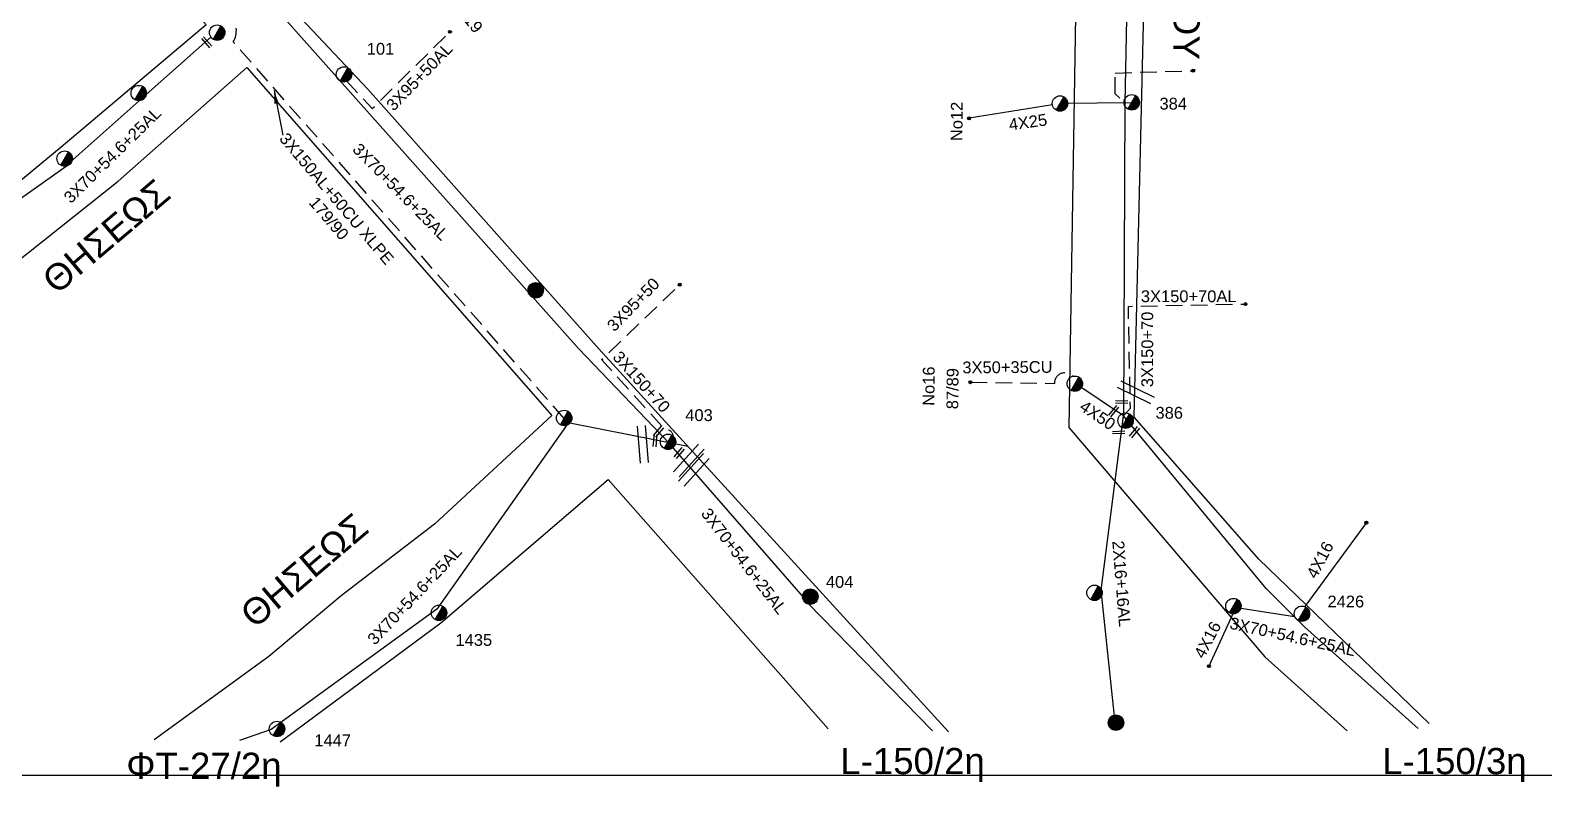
# Model space of a CAD drawing. Header units: millimetres. Extents: x 5010 to 7184, y -101 to 935.
# Drawn here: x 6154.1 to 6385.2, y -91.5 to 24.1 of the extents above; entities that cross this region are included whole.
import ezdxf
from ezdxf.enums import TextEntityAlignment as Align

# ---------------------------------------------------------------- set-up
doc = ezdxf.new("R2010")
doc.units = ezdxf.units.MM
doc.linetypes.add('DASHED', pattern=[19.05, 12.7, -6.35])
for name, color, linetype in [('Γέφυρες Εναερίου Δικτύου', 7, 'Continuous'), ('Γυμνά εναέρια ΧΤ (3Φ)   3x50+35CU', 7, 'Continuous'), ('Γυμνά εναέρια ΧΤ (3Φ)   4x50AL', 7, 'Continuous'), ('Γυμνά εναέρια ΧΤ και ΦΟΠ (1Φ)   2x16+16AL', 7, 'Continuous'), ('Εναέρια παροχή ΧΤ 4x16', 7, 'SYN_LINE'), ('Εναέρια παροχή ΧΤ 4x25', 7, 'SYN_LINE'), ('Επιγραφές - Σχήματα', 7, 'Continuous'), ('Καλώδια ΧΤ   3x150+70AL', 7, 'DASHED'), ('Καλώδια ΧΤ   3x150AL+50CU', 7, 'DASHED'), ('Καλώδια ΧΤ   3x95+50CU', 7, 'DASHED'), ('Μηχανική τομή', 7, 'Continuous'), ('Στύλος Ξύλινος', 7, 'Continuous'), ('Στύλος Ξύλινος @ 1', 7, 'Continuous'), ('Στύλος ΦΜ', 7, 'Continuous'), ('Στύλος ΦΜ @ 1', 7, 'Continuous'), ('Συνδέσεις', 7, 'Continuous'), ('Συνεστραμμένα ΧΤ   3x70+54.6+25AL', 7, 'SYN_LINE'), ('Τομή', 7, 'Continuous'), ('Υπόβαθρο ΔΕΗ', 7, 'Continuous')]:
    doc.layers.add(name, color=color, linetype=linetype)
doc.styles.get("Standard").update_dxf_attribs({"font": 'arial.ttf'})
doc.linetypes.add('SYN_LINE', pattern='A,0.5,-0.0001,["/\\/\\/\\/",Standard,S=0.1,R=0,X=0,Y=-0.05],-0.25', length=0.7501)
doc.dimstyles.new('ISO-25', dxfattribs={"dimtxt": 2.5, "dimasz": 2.5, "dimexe": 1.25, "dimexo": 0.625, "dimtad": 1, "dimtxsty": 'Standard', "dimcen": 2.5, "dimaunit": 2, "dimazin": 0, "dimtfac": 1, "dimtmove": 0, "dimatfit": 3, "dimfxl": 1, "dimarcsym": 0})

# ---------------------------------------------------------------- blocks, each defined once
blk = doc.blocks.new('ΥΠΑΡΧΩΝ ΤΣΙΜΕΝΤΕΝΙΟΣ ΣΤΥΛΟΣ')
at = {"layer": 'Στύλος ΦΜ'}
blk.add_hatch(color=256, dxfattribs=at).paths.add_polyline_path([(-1.29, -2.28, 0.574793), (2.62, 0, 0.268822), (1.3, 2.27)])
blk.add_line((-1.29, -2.28), (1.3, 2.27), dxfattribs=at)
blk.add_circle((0, 0), 2.62, dxfattribs=at)
at = {"layer": 'Στύλος ΦΜ', "flags": 4}
for tag, p in [('ΑΡΙΘΜΟΣ', (-4.68, 8.05)), ('ΤΥΠΟΣ', (-4.91, 3.03))]:
    blk.add_attdef(tag, p, '', height=4, dxfattribs=at)
blk = doc.blocks.new('ΤΟΜΗ')
at = {"layer": 'Τομή', "ltscale": 40}
for p, q in [((-5.68, 0), (5.68, 0)), ((5.68, -2.33), (-5.68, -2.33))]:
    blk.add_line(p, q, dxfattribs=at)
blk = doc.blocks.new('ΥΠΑΡΧΩΝ ΞΥΛΙΝΟΣ ΣΤΥΛΟΣ')
at = {"layer": 'Στύλος Ξύλινος'}
h = blk.add_hatch(color=7, dxfattribs=at)
h.paths.add_polyline_path([(-2.62, 0, 0.270008), (-1.29, -2.28), (1.3, 2.27, 0.576266)])
h.paths.add_polyline_path([(-1.29, -2.28, 0.574793), (2.62, 0, 0.268822), (1.3, 2.27)])
at = {"layer": 'Στύλος Ξύλινος', "color": 7}
blk.add_line((-1.29, -2.28), (1.3, 2.27), dxfattribs=at)
blk.add_circle((0, 0), 2.62, dxfattribs=at)
at = {"layer": 'Στύλος Ξύλινος', "flags": 4}
for tag, p in [('ΑΡΙΘΜΟΣ', (-4.91, 8.6)), ('ΤΥΠΟΣ', (-4.85, 3.39))]:
    blk.add_attdef(tag, p, '', height=4, dxfattribs=at)
blk = doc.blocks.new('A$C648734A0')
at = {"layer": 'Στύλος Ξύλινος @ 1', "ltscale": 40, "xscale": 0.4499999999998181, "yscale": 0.4499999999998181, "zscale": 0.4499999999998181}
blk.add_blockref('ΥΠΑΡΧΩΝ ΞΥΛΙΝΟΣ ΣΤΥΛΟΣ', (1.18, 1.18), dxfattribs=at)
blk = doc.blocks.new('ΜΗΧΑΝΙΚΗ ΤΟΜΗ')
at = {"layer": 'Μηχανική τομή', "ltscale": 40}
for p, q in [((-1.89, 0.78), (1.89, 0.78)), ((1.89, 0), (-1.89, 0))]:
    blk.add_line(p, q, dxfattribs=at)
blk = doc.blocks.new('_ΣΥΝΔΕΣΗ')
at = {"layer": 'Συνδέσεις', "linetype": 'SYN_LINE', "ltscale": 40}
blk.add_hatch(color=256, dxfattribs=at).paths.add_polyline_path([(0.5, -0.01, 1), (-0.5, -0.01, 1)])
at = {"layer": 'Συνδέσεις'}
blk.add_circle((0, -0.01), 0.5, dxfattribs=at)

msp = doc.modelspace()

# ---------------------------------------------------------------- linework, layer by layer
at = {"layer": 'Γέφυρες Εναερίου Δικτύου', "color": 27, "linetype": 'DASHED', "ltscale": 0.2}
msp.add_lwpolyline([(6320.43, 13.74), (6319.76, 14.38), (6319.76, 17.56), (6331.66, 17.93)], dxfattribs=at)
at = {"layer": 'Γέφυρες Εναερίου Δικτύου', "color": 173, "linetype": 'DASHED', "ltscale": 0.2, "flags": 128}
msp.add_lwpolyline([(6310.53, -29.84, -0.738482), (6313.29, -28.76)], format="xyb", dxfattribs=at)
at = {"layer": 'Γέφυρες Εναερίου Δικτύου', "color": 173, "flags": 128}
msp.add_lwpolyline([(6366.03, -82.55), (6348.68, -67.06), (6342.81, -61.17), (6321.03, -34.8)], dxfattribs=at)
at = {"layer": 'Γέφυρες Εναερίου Δικτύου', "color": 173, "linetype": 'SYN_LINE', "ltscale": 10, "flags": 128}
msp.add_lwpolyline([(6337.72, -65.03), (6334.05, -73.03)], dxfattribs=at)
at = {"layer": 'Γυμνά εναέρια ΧΤ (3Φ)   3x50+35CU', "color": 173, "linetype": 'DASHED', "ltscale": 0.2}
msp.add_line((6297.64, -29.67), (6310.53, -29.84), dxfattribs=at)
at = {"layer": 'Γυμνά εναέρια ΧΤ (3Φ)   3x50+35CU', "color": 27, "flags": 128}
msp.add_lwpolyline([(6301.2, 129), (6315.14, 96.27), (6322.52, 79.89), (6321.22, 13.01), (6321.03, -34.8)], dxfattribs=at)
at = {"layer": 'Γυμνά εναέρια ΧΤ (3Φ)   4x50AL', "color": 173, "ltscale": 0.2, "flags": 128}
msp.add_lwpolyline([(6321.03, -34.8), (6313.75, -29.89, -1.514473)], format="xyb", dxfattribs=at)
at = {"layer": 'Γυμνά εναέρια ΧΤ και ΦΟΠ (1Φ)   2x16+16AL', "color": 173, "flags": 128}
msp.add_lwpolyline([(6319.7, -81.16), (6317.58, -61.41), (6321.03, -34.8)], dxfattribs=at)
at = {"layer": 'Εναέρια παροχή ΧΤ 4x16', "color": 173, "linetype": 'SYN_LINE', "ltscale": 20, "flags": 128}
msp.add_lwpolyline([(6358.1, -51.11), (6348.69, -63.93)], dxfattribs=at)
at = {"layer": 'Εναέρια παροχή ΧΤ 4x25', "color": 27, "linetype": 'SYN_LINE', "ltscale": 15, "flags": 128}
for points in [[(6310.15, 12.72), (6297.42, 10.65)], [(6322.65, 13.03), (6311.32, 12.9)]]:
    msp.add_lwpolyline(points, dxfattribs=at)
at = {"layer": 'Επιγραφές - Σχήματα'}
msp.add_lwpolyline([(5045.81, 913.83), (7035.6, 913.83), (7035.6, -89.73), (5045.81, -89.73)], close=True, dxfattribs=at)
at = {"layer": 'Καλώδια ΧΤ   3x150+70AL', "color": 27, "linetype": 'DASHED', "ltscale": 0.2, "flags": 128}
msp.add_lwpolyline([(6321.03, -34.8), (6322.06, -33.64), (6321.75, -18.07), (6339.63, -17.72)], dxfattribs=at)
at = {"layer": 'Καλώδια ΧΤ   3x150AL+50CU', "color": 151, "linetype": 'DASHED', "ltscale": 0.2, "flags": 128}
msp.add_lwpolyline([(6235.57, -35.18), (6185.06, 22.33, 0.656596), (6181.02, 27.64), (6177.71, 31.17), (6177.9, 32.05), (6165.2, 46.41, 1.268391), (6158.63, 47.68)], format="xyb", dxfattribs=at)
at = {"layer": 'Καλώδια ΧΤ   3x95+50CU', "color": 62, "linetype": 'DASHED', "ltscale": 0.2, "flags": 128}
msp.add_lwpolyline([(6202.3, 16.43), (6206.27, 12.13), (6218.15, 23.86)], dxfattribs=at)
msp.add_lwpolyline([(6251.57, -38.9, 0.929525), (6251.05, -36.95), (6241.31, -26.2), (6253.24, -14.77)], format="xyb", dxfattribs=at)
at = {"layer": 'Συνεστραμμένα ΧΤ   3x70+54.6+25AL', "color": 173, "linetype": 'SYN_LINE', "ltscale": 10}
msp.add_line((6337.98, -64), (6347.15, -65.43), dxfattribs=at)
at = {"layer": 'Συνεστραμμένα ΧΤ   3x70+54.6+25AL', "color": 62, "linetype": 'SYN_LINE', "ltscale": 20, "flags": 128}
msp.add_lwpolyline([(6251.57, -38.9), (6237.77, -24.49), (6189.26, 30.02), (6168.83, 51.42)], dxfattribs=at)
at = {"layer": 'Συνεστραμμένα ΧΤ   3x70+54.6+25AL', "color": 151, "linetype": 'SYN_LINE', "ltscale": 15, "flags": 128}
for points in [[(6181.64, 23.05), (6171.78, 14.29)], [(6170.7, 13.34), (6159.68, 3.55)]]:
    msp.add_lwpolyline(points, dxfattribs=at)
at = {"layer": 'Συνεστραμμένα ΧΤ   3x70+54.6+25AL', "color": 151, "linetype": 'SYN_LINE', "ltscale": 20, "flags": 128}
for points in [[(6159.88, 3.54), (6143.1, -8.3)], [(6235.94, -36.26), (6216.17, -64.35), (6190.84, -82.72), (6186.02, -84.38)], [(6254.49, -39.47), (6236.44, -35.94)]]:
    msp.add_lwpolyline(points, dxfattribs=at)
at = {"layer": 'Συνεστραμμένα ΧΤ   3x70+54.6+25AL', "color": 1, "linetype": 'SYN_LINE', "ltscale": 20, "flags": 128}
for points in [[(6272.15, -62.48), (6251.57, -38.9)], [(6291.84, -82.92), (6272.85, -63.45)]]:
    msp.add_lwpolyline(points, dxfattribs=at)
at = {"layer": 'Υπόβαθρο ΔΕΗ', "flags": 128}
for points in [[(6367.67, -81.81), (6341.67, -56.69), (6322.66, -35.02), (6324.66, 50.82), (6325.53, 92.58), (6325.53, 92.58), (6311.55, 130.7), (6312.56, 131.16), (6322.93, 135.82), (6347.31, 100.89), (6382.92, 49.29), (6418.97, -4.91), (6459.5, -64.63), (6470.22, -80.77), (6459.5, -64.63), (6418.97, -4.91), (6382.92, 49.29), (6347.31, 100.89), (6322.93, 135.82), (6311.55, 130.7)], [(6294.29, -83.06), (6240.88, -24.57), (6205.63, 15.11), (6170.72, 52.11), (6160, 64.94), (6162.07, 69.77), (6212.61, 90.4), (6247.99, 105.3), (6301.03, 126.62), (6314.94, 88.98), (6314.18, 57.83), (6312.64, -36.57), (6342.62, -71.62), (6355.15, -82.93)], [(6294.29, -83.06), (6240.88, -24.57), (6205.63, 15.11), (6170.72, 52.11), (6160, 64.94), (6162.07, 69.77), (6212.61, 90.4), (6247.99, 105.3), (6301.03, 126.62), (6314.94, 88.98), (6314.18, 57.83), (6312.64, -36.57), (6342.62, -71.62), (6355.15, -82.93)], [(6029.57, -15), (6102.59, 17.47), (6161.98, 46.27), (6180.91, 24.91), (6158.78, 6.23), (6141.33, -8.19)], [(6029.57, -15), (6102.59, 17.47), (6161.98, 46.27), (6180.91, 24.91), (6158.78, 6.23), (6141.33, -8.19)], [(6147.03, -15.18), (6167.5, 1.05), (6187.11, 18.4), (6233.7, -34.73), (6215.81, -51.34), (6201.56, -62.3), (6190.5, -71.54), (6172.96, -84.31)], [(6147.03, -15.18), (6167.5, 1.05), (6187.11, 18.4), (6233.7, -34.73), (6215.81, -51.34), (6201.56, -62.3), (6190.5, -71.54), (6172.96, -84.31)], [(6192.23, -84.57), (6216.76, -66.44), (6242.33, -44.52), (6275.89, -82.63)], [(6192.23, -84.57), (6216.76, -66.44), (6242.33, -44.52), (6275.89, -82.63)]]:
    msp.add_lwpolyline(points, dxfattribs=at)

# ---------------------------------------------------------------- block references
at = {"layer": 'Επιγραφές - Σχήματα', "linetype": 'DASHED', "ltscale": 0.2}
for p in [(6230.07, -16.8), (6318.68, -82.85)]:
    msp.add_blockref('A$C648734A0', p, dxfattribs=at)
at = {"layer": 'Μηχανική τομή'}
for p, xscale, yscale, zscale, rotation in [((6181.15, 22.37), 0.5000000000001956, 0.5000000000001956, 0.5000000000001956, 130.9498162312883), ((6319.36, -33.96), 0.5000000000003276, 0.5000000000003276, 0.5000000000003276, 229.8689635777353), ((6320.71, -32.49), 0.5000000000003302, 0.5000000000003302, 0.5000000000003302, 182.1565077001293), ((6249.84, -37.09), 0.5000000000003276, 0.5000000000003276, 0.5000000000003276, 229.8689635777353), ((6322.54, -37.16), 0.5000000000003276, 0.5000000000003276, 0.5000000000003276, 229.8689635777353), ((6249.29, -38.53), 0.5000000000002651, 0.5000000000002651, 0.5000000000002651, 264.8481807427467), ((6320.27, -37.13), 0.5000000000003302, 0.5000000000003302, 0.5000000000003302, 182.1565077001293), ((6252.99, -40.35), 0.5000000000003276, 0.5000000000003276, 0.5000000000003276, 229.8689635777353)]:
    msp.add_blockref('ΜΗΧΑΝΙΚΗ ΤΟΜΗ', p, dxfattribs=dict(at, xscale=xscale, yscale=yscale, zscale=zscale, rotation=rotation))
at = {"layer": 'Στύλος Ξύλινος @ 1', "ltscale": 40}
ref = msp.add_blockref('ΥΠΑΡΧΩΝ ΞΥΛΙΝΟΣ ΣΤΥΛΟΣ', (6273.18, -62.41), dxfattribs=dict(at, xscale=0.4499999999998181, yscale=0.4499999999998181, zscale=0.4499999999998181))
ref.add_attrib('ΑΡΙΘΜΟΣ', '404', (6275.56, -61.06), dxfattribs={"layer": 'Στύλος Ξύλινος', "height": 1.8, "flags": 4})
at = {"layer": 'Στύλος ΦΜ @ 1', "ltscale": 40, "xscale": 0.4499999999998181, "yscale": 0.4499999999998181, "zscale": 0.4499999999998181}
for p in [(6182.59, 23.74), (6182.59, 23.74), (6170.62, 14.51), (6170.62, 14.51), (6311.32, 12.91), (6311.32, 12.91), (6159.31, 4.5), (6159.31, 4.5), (6313.58, -29.89), (6313.58, -29.89), (6235.59, -35.13), (6235.59, -35.13), (6316.58, -61.83), (6337.8, -63.86), (6337.8, -63.86)]:
    msp.add_blockref('ΥΠΑΡΧΩΝ ΤΣΙΜΕΝΤΕΝΙΟΣ ΣΤΥΛΟΣ', p, dxfattribs=at)
at = {"layer": 'Στύλος ΦΜ @ 1', "ltscale": 40}
ref = msp.add_blockref('ΥΠΑΡΧΩΝ ΤΣΙΜΕΝΤΕΝΙΟΣ ΣΤΥΛΟΣ', (6201.97, 17.36), dxfattribs=dict(at, xscale=0.4499999999998181, yscale=0.4499999999998181, zscale=0.4499999999998181))
ref.add_attrib('ΤΥΠΟΣ', '101', (6205.45, 20.37), dxfattribs={"layer": 'Στύλος ΦΜ', "height": 1.8, "flags": 4})
ref = msp.add_blockref('ΥΠΑΡΧΩΝ ΤΣΙΜΕΝΤΕΝΙΟΣ ΣΤΥΛΟΣ', (6322.27, 13.09), dxfattribs=dict(at, xscale=0.4499999999998181, yscale=0.4499999999998181, zscale=0.4499999999998181))
ref.add_attrib('ΤΥΠΟΣ', '384', (6326.51, 11.99), dxfattribs={"layer": 'Στύλος ΦΜ', "height": 1.8, "flags": 4})
ref = msp.add_blockref('ΥΠΑΡΧΩΝ ΤΣΙΜΕΝΤΕΝΙΟΣ ΣΤΥΛΟΣ', (6251.46, -38.77), dxfattribs=dict(at, xscale=0.4499999999998181, yscale=0.4499999999998181, zscale=0.4499999999998181))
ref.add_attrib('ΤΥΠΟΣ', '403', (6254.09, -35.59), dxfattribs={"layer": 'Στύλος ΦΜ', "height": 1.8, "flags": 4})
ref = msp.add_blockref('ΥΠΑΡΧΩΝ ΤΣΙΜΕΝΤΕΝΙΟΣ ΣΤΥΛΟΣ', (6251.46, -38.77), dxfattribs=dict(at, xscale=0.4499999999998181, yscale=0.4499999999998181, zscale=0.4499999999998181))
ref.add_attrib('ΤΥΠΟΣ', '403', (6254.09, -35.59), dxfattribs={"layer": 'Στύλος ΦΜ', "height": 1.8, "flags": 4})
ref = msp.add_blockref('ΥΠΑΡΧΩΝ ΤΣΙΜΕΝΤΕΝΙΟΣ ΣΤΥΛΟΣ', (6321.33, -35.53), dxfattribs=dict(at, xscale=0.4499999999998181, yscale=0.4499999999998181, zscale=0.4499999999998181))
ref.add_attrib('ΤΥΠΟΣ', '386', (6325.9, -35.23), dxfattribs={"layer": 'Στύλος ΦΜ', "height": 1.8, "flags": 4})
ref = msp.add_blockref('ΥΠΑΡΧΩΝ ΤΣΙΜΕΝΤΕΝΙΟΣ ΣΤΥΛΟΣ', (6321.33, -35.53), dxfattribs=dict(at, xscale=0.4499999999998181, yscale=0.4499999999998181, zscale=0.4499999999998181))
ref.add_attrib('ΤΥΠΟΣ', '386', (6325.9, -35.23), dxfattribs={"layer": 'Στύλος ΦΜ', "height": 1.8, "flags": 4})
ref = msp.add_blockref('ΥΠΑΡΧΩΝ ΤΣΙΜΕΝΤΕΝΙΟΣ ΣΤΥΛΟΣ', (6348.26, -65.03), dxfattribs=dict(at, xscale=0.4499999999998181, yscale=0.4499999999998181, zscale=0.4499999999998181))
ref.add_attrib('ΑΡΙΘΜΟΣ', '2426', (6352.17, -64.06), dxfattribs={"layer": 'Στύλος ΦΜ', "height": 1.8, "flags": 4})
ref = msp.add_blockref('ΥΠΑΡΧΩΝ ΤΣΙΜΕΝΤΕΝΙΟΣ ΣΤΥΛΟΣ', (6216.47, -64.89), dxfattribs=dict(at, xscale=0.4499999999998181, yscale=0.4499999999998181, zscale=0.4499999999998181))
ref.add_attrib('ΤΥΠΟΣ', '1435', (6219, -69.93), dxfattribs={"layer": 'Στύλος ΦΜ', "height": 1.8, "flags": 4})
ref = msp.add_blockref('ΥΠΑΡΧΩΝ ΤΣΙΜΕΝΤΕΝΙΟΣ ΣΤΥΛΟΣ', (6216.47, -64.89), dxfattribs=dict(at, xscale=0.4499999999998181, yscale=0.4499999999998181, zscale=0.4499999999998181))
ref.add_attrib('ΤΥΠΟΣ', '1435', (6219, -69.93), dxfattribs={"layer": 'Στύλος ΦΜ', "height": 1.8, "flags": 4})
ref = msp.add_blockref('ΥΠΑΡΧΩΝ ΤΣΙΜΕΝΤΕΝΙΟΣ ΣΤΥΛΟΣ', (6191.74, -82.62), dxfattribs=dict(at, xscale=0.4499999999998181, yscale=0.4499999999998181, zscale=0.4499999999998181))
ref.add_attrib('ΤΥΠΟΣ', '1447', (6197.44, -85.27), dxfattribs={"layer": 'Στύλος ΦΜ', "height": 1.8, "flags": 4})
ref = msp.add_blockref('ΥΠΑΡΧΩΝ ΤΣΙΜΕΝΤΕΝΙΟΣ ΣΤΥΛΟΣ', (6191.74, -82.62), dxfattribs=dict(at, xscale=0.4499999999998181, yscale=0.4499999999998181, zscale=0.4499999999998181))
ref.add_attrib('ΤΥΠΟΣ', '1447', (6197.44, -85.27), dxfattribs={"layer": 'Στύλος ΦΜ', "height": 1.8, "flags": 4})
at = {"layer": 'Συνδέσεις', "xscale": 0.4500000000000455, "yscale": 0.4500000000000455, "zscale": 0.4500000000000455}
for p in [(6218.15, 23.87), (6331.66, 17.94), (6297.42, 10.66), (6253.24, -14.76), (6339.64, -17.72), (6297.64, -29.66), (6358.1, -51.11), (6334.05, -73.03)]:
    msp.add_blockref('_ΣΥΝΔΕΣΗ', p, dxfattribs=at)
at = {"layer": 'Τομή'}
for p, xscale, yscale, zscale, rotation in [((6323.14, -30.68), 0.5000000000000254, 0.5000000000000254, 0.5000000000000254, 333.7973659925826), ((6323.14, -30.68), 0.5000000000000254, 0.5000000000000254, 0.5000000000000254, 333.7973659925826), ((6248.19, -39.08), 0.4999999999999175, 0.4999999999999175, 0.4999999999999175, 274.9186336232921), ((6248.19, -39.08), 0.4999999999999175, 0.4999999999999175, 0.4999999999999175, 274.9186336232921), ((6254.2, -41.23), 0.5000000000000598, 0.5000000000000598, 0.5000000000000598, 47.98850426833787), ((6254.96, -42.66), 0.5000000000000598, 0.5000000000000598, 0.5000000000000598, 47.98850426833787)]:
    msp.add_blockref('ΤΟΜΗ', p, dxfattribs=dict(at, xscale=xscale, yscale=yscale, zscale=zscale, rotation=rotation))

# ---------------------------------------------------------------- texts
at = {"layer": 'Γέφυρες Εναερίου Δικτύου', "linetype": 'Continuous', "ltscale": 0.2, "insert": (6331.68, -71.18), "char_height": 1.8, "width": 1.8106, "attachment_point": 1, "rotation": 62.3279}
msp.add_mtext('4Χ16', dxfattribs=at)
at = {"layer": 'Γυμνά εναέρια ΧΤ (3Φ)   3x50+35CU'}
msp.add_text('3X50+35CU', height=1.8, rotation=0.3669, dxfattribs=at).set_placement((6303.29, -27.36), align=Align.MIDDLE)
at = {"layer": 'Γυμνά εναέρια ΧΤ (3Φ)   4x50AL', "ltscale": 20}
msp.add_text('4X50', height=1.8, rotation=325.8917, dxfattribs=at).set_placement((6317.07, -34.69), align=Align.MIDDLE)
at = {"layer": 'Γυμνά εναέρια ΧΤ και ΦΟΠ (1Φ)   2x16+16AL'}
msp.add_text('2X16+16AL', height=1.8, rotation=274.5783, dxfattribs=at).set_placement((6320.72, -60.44), align=Align.MIDDLE)
at = {"layer": 'Εναέρια παροχή ΧΤ 4x16', "ltscale": 20}
msp.add_text('4X16', height=1.8, rotation=62.2394, dxfattribs=at).set_placement((6351.01, -56.79), align=Align.MIDDLE)
at = {"layer": 'Εναέρια παροχή ΧΤ 4x25', "ltscale": 20}
msp.add_text('4X25', height=1.8, rotation=7.9543, dxfattribs=at).set_placement((6306.42, 10.08), align=Align.MIDDLE)
at = {"layer": 'Επιγραφές - Σχήματα', "linetype": 'DASHED', "ltscale": 0.2, "attachment_point": 1}
for s, insert, char_height, width, rotation in [('ΛΕΩΝΙΔΙΟΥ', (6333.03, 50.16), 4, 48.5909, 269.1672), ('Νο19', (6219.42, 29.24), 1.8, 10.8079, 310.4722), ('Νο12', (6294.61, 7.18), 1.8, 10.8079, 89.5374), ('ΘΗΣΕΩΣ', (6155.49, -13.34), 4, 48.5909, 40.3627), ('179/90', (6197.86, -1.11), 1.8, 10.8079, 310.4722), ('Νο16', (6290.33, -33.26), 1.8, 10.8079, 89.5374), ('87/89', (6293.97, -33.78), 1.8, 10.8079, 89.5374), ('ΘΗΣΕΩΣ', (6185.73, -64.38), 4, 48.5909, 40.3627)]:
    msp.add_mtext(s, dxfattribs=dict(at, insert=insert, char_height=char_height, width=width, rotation=rotation))
at = {"layer": 'Επιγραφές - Σχήματα', "linetype": 'DASHED', "ltscale": 0.2, "char_height": 4, "width": 17.2922, "attachment_point": 1}
for s, insert in [('L-150/2η', (6277.77, -85.53)), ('L-150/3η', (6360.52, -85.53)), ('ΦΤ-27/2η', (6168.72, -86.25))]:
    msp.add_mtext(s, dxfattribs=dict(at, insert=insert))
at = {"layer": 'Καλώδια ΧΤ   3x150+70AL', "ltscale": 0.2}
msp.add_text('3X150+70AL', height=1.8, dxfattribs=at).set_placement((6330.97, -16.53), align=Align.MIDDLE)
for rotation, p in [(90, (6324.64, -24.65)), (312.0528, (6247.41, -29.59))]:
    msp.add_text('3X150+70', height=1.8, rotation=rotation, dxfattribs=at).set_placement(p, align=Align.MIDDLE)
at = {"layer": 'Καλώδια ΧΤ   3x150AL+50CU', "ltscale": 0.2}
msp.add_text('3X150AL+50CU XLPE', height=1.8, rotation=310.2435, dxfattribs=at).set_placement((6200.85, -1.62), align=Align.MIDDLE)
at = {"layer": 'Καλώδια ΧΤ   3x95+50CU', "ltscale": 0.2}
for s, rotation, p in [('3X95+50AL', 46.0038, (6213.48, 17.02)), ('3X95+50', 45.7685, (6246.14, -17.79))]:
    msp.add_text(s, height=1.8, rotation=rotation, dxfattribs=at).set_placement(p, align=Align.MIDDLE)
at = {"layer": 'Συνεστραμμένα ΧΤ   3x70+54.6+25AL', "ltscale": 20}
for rotation, p in [(44.4624, (6166.6, 5.04)), (314.5016, (6210.63, -0.57)), (307.5025, (6263.06, -56.97)), (46.663, (6212.74, -62.19)), (347.4569, (6346.85, -68.53))]:
    msp.add_text('3X70+54.6+25AL', height=1.8, rotation=rotation, dxfattribs=at).set_placement(p, align=Align.MIDDLE)

# ---------------------------------------------------------------- leaders
at = {"layer": 'Επιγραφές - Σχήματα', "ltscale": 40}
msp.add_leader([(6191.28, 14.88), (6192.65, 8.1)], dimstyle='ISO-25', override={"dimasz": 2, "dimtad": 0}, dxfattribs=at)

doc.saveas('drawing.dxf')
